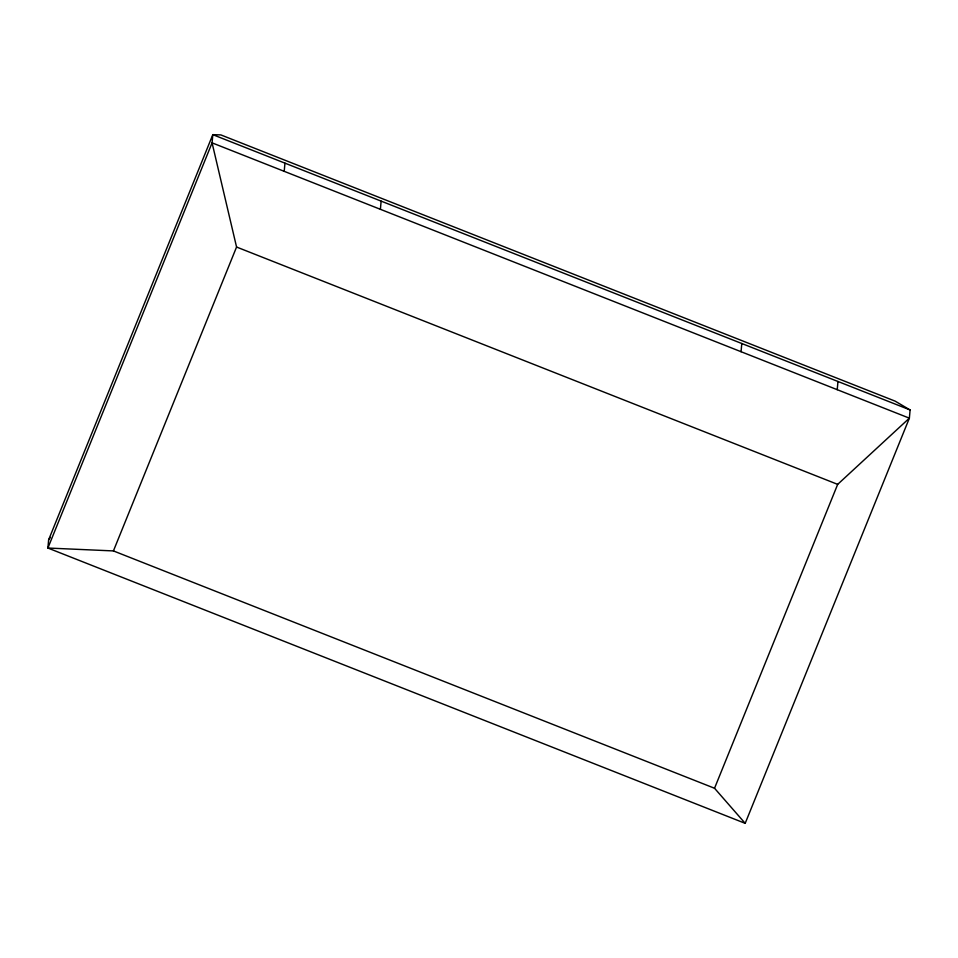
<?xml version="1.0" encoding="UTF-8"?>
<svg xmlns="http://www.w3.org/2000/svg" width="958" height="958" viewBox="0 0 958 958"><rect width="100%" height="100%" fill="white"/><g stroke="black" fill="none" stroke-linecap="round" stroke-linejoin="round"><path stroke-width="1.44" d="M48.63 539.833L47.9 548.036L745.192 823.341L909.37 418.167L910.1 409.964L895.143 401.139L220.879 134.922L212.808 134.659L48.63 539.833L50.415 537.438M284.215 171.338L284.945 163.135M380.398 209.311L381.128 201.108M741.061 351.706L741.791 343.515M837.232 389.678L837.963 381.488M745.192 823.341L714.536 788.254L837.675 484.365L909.37 418.167L212.077 142.85L47.9 548.036L113.427 550.922L236.566 247.032L212.077 142.85L212.808 134.659L910.1 409.964M236.566 247.032L837.675 484.365M113.427 550.922L714.536 788.254"/></g></svg>
